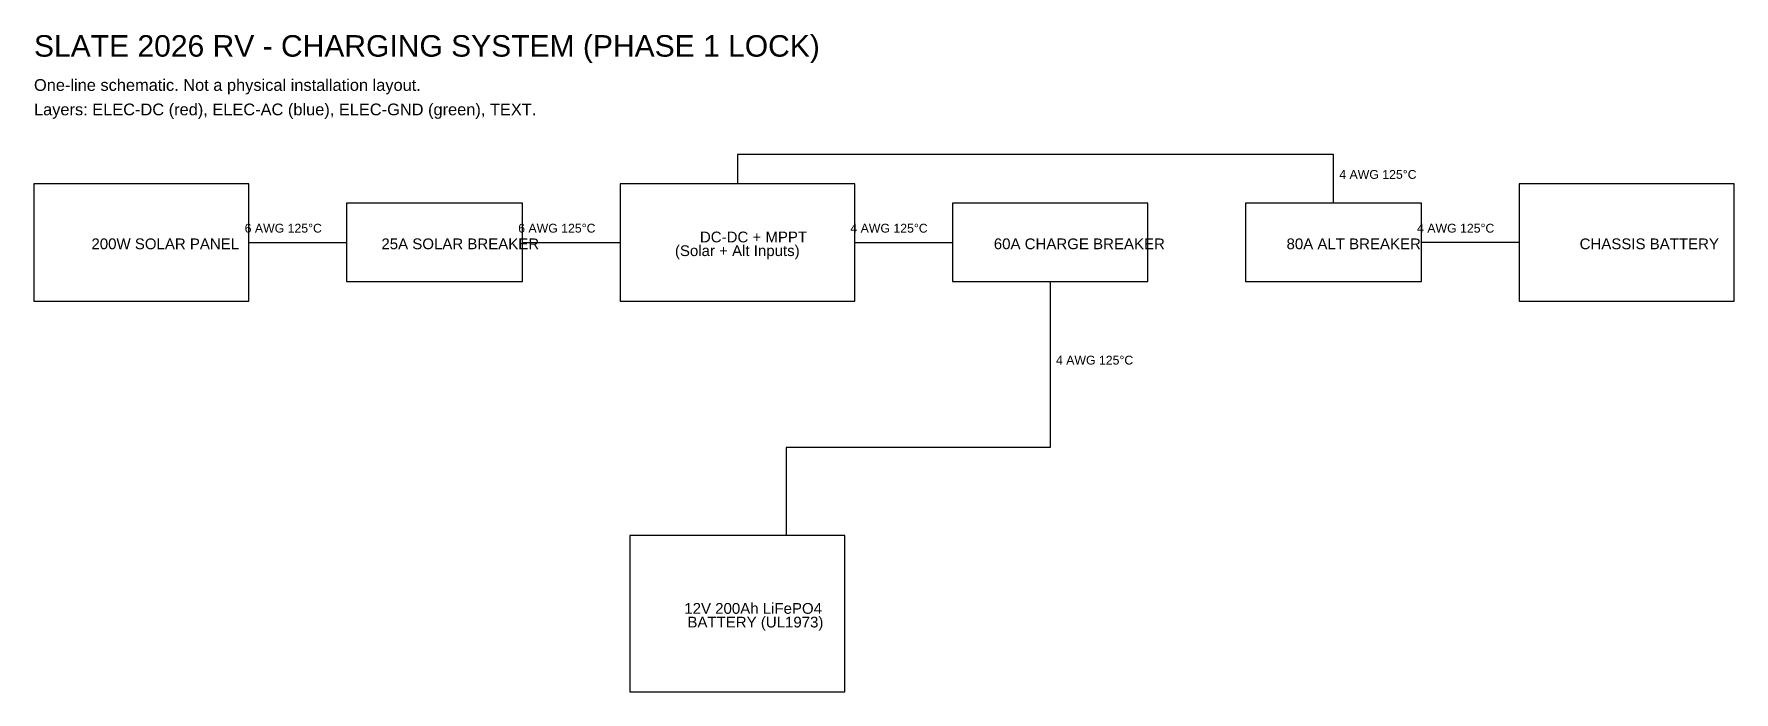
# Model space of a CAD drawing. Extents: x 120 to 1860, y 1300 to 1973.
import ezdxf

# ---------------------------------------------------------------- set-up
doc = ezdxf.new("R2010")
doc.units = 0
doc.layers.add('ELEC-DC', color=1, linetype='CONTINUOUS')
doc.layers.add('TEXT', color=7, linetype='CONTINUOUS')
doc.styles.get("Standard").update_dxf_attribs({"font": 'Arial'})

msp = doc.modelspace()

# ---------------------------------------------------------------- linework, layer by layer
at = {"layer": 'ELEC-DC'}
for p, q in [((1450, 1850), (840, 1850)), ((840, 1850), (840, 1820)), ((1450, 1800), (1450, 1850)), ((340, 1820), (120, 1820)), ((120, 1820), (120, 1700)), ((340, 1700), (340, 1820)), ((960, 1820), (720, 1820)), ((720, 1820), (720, 1700)), ((960, 1700), (960, 1820)), ((1860, 1820), (1640, 1820)), ((1640, 1820), (1640, 1700)), ((1860, 1700), (1860, 1820)), ((620, 1800), (440, 1800)), ((440, 1800), (440, 1720)), ((620, 1720), (620, 1800)), ((1260, 1800), (1060, 1800)), ((1060, 1800), (1060, 1720)), ((1260, 1720), (1260, 1800)), ((1540, 1800), (1360, 1800)), ((1360, 1800), (1360, 1720)), ((1540, 1720), (1540, 1800)), ((340, 1760), (440, 1760)), ((620, 1760), (720, 1760)), ((960, 1760), (1060, 1760)), ((1640, 1760), (1540, 1760)), ((440, 1720), (620, 1720)), ((1060, 1720), (1260, 1720)), ((1160, 1720), (1160, 1550)), ((1360, 1720), (1540, 1720)), ((120, 1700), (340, 1700)), ((720, 1700), (960, 1700)), ((1640, 1700), (1860, 1700)), ((1160, 1550), (890, 1550)), ((890, 1550), (890, 1460)), ((950, 1460), (730, 1460)), ((730, 1460), (730, 1300)), ((950, 1300), (950, 1460)), ((730, 1300), (950, 1300))]:
    msp.add_line(p, q, dxfattribs=at)

# ---------------------------------------------------------------- texts
at = {"layer": 'TEXT'}
for s, height, p in [('SLATE 2026 RV - CHARGING SYSTEM (PHASE 1 LOCK)', 22, (120, 1950)), ('One-line schematic. Not a physical installation layout.', 12, (120, 1915)), ('Layers: ELEC-DC (red), ELEC-AC (blue), ELEC-GND (green), TEXT.', 12, (120, 1890)), ('4 AWG 125°C', 9, (1456, 1825)), ('6 AWG 125°C', 9, (335.6, 1770)), ('6 AWG 125°C', 9, (615.6, 1770)), ('4 AWG 125°C', 9, (955.6, 1770)), ('4 AWG 125°C', 9, (1535.6, 1770)), ('200W SOLAR PANEL', 11, (178.8, 1753)), ('25A SOLAR BREAKER', 11, (475.6, 1753)), ('(Solar + Alt Inputs)', 11, (776, 1746)), ('DC-DC + MPPT', 11, (801.6, 1760)), ('60A CHARGE BREAKER', 11, (1102.4, 1753)), ('80A ALT BREAKER', 11, (1402, 1753)), ('CHASSIS BATTERY', 11, (1702, 1753)), ('4 AWG 125°C', 9, (1166, 1635)), ('12V 200Ah LiFePO4', 11, (785.6, 1380)), ('BATTERY (UL1973)', 11, (788.8, 1366))]:
    msp.add_text(s, height=height, dxfattribs=at).set_placement(p)

doc.saveas('drawing.dxf')
